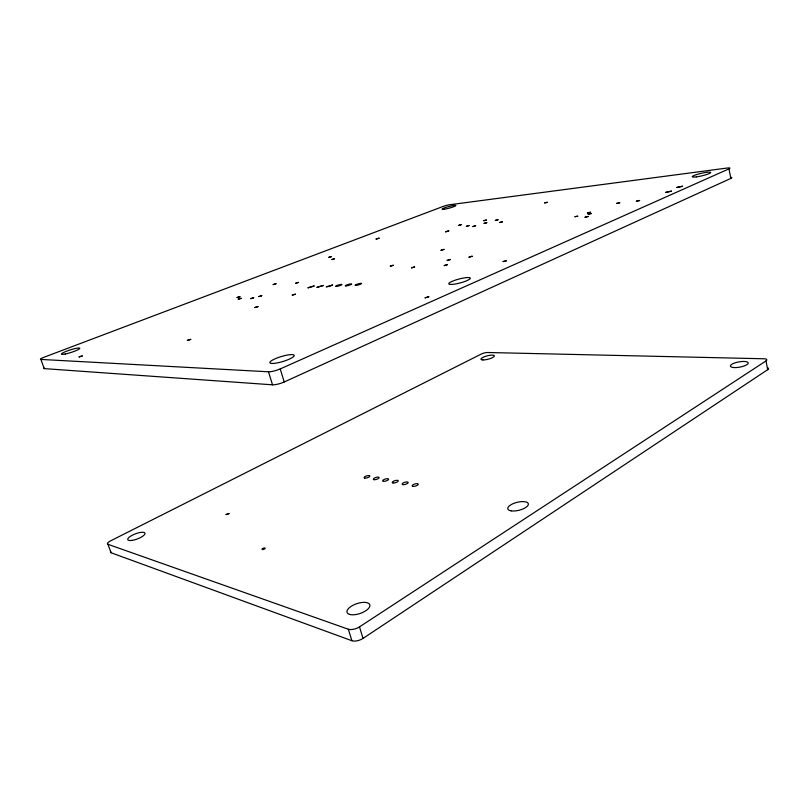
<?xml version="1.0" encoding="UTF-8"?>
<svg xmlns="http://www.w3.org/2000/svg" width="809" height="809" viewBox="0 0 809 809"><rect width="100%" height="100%" fill="white"/><g stroke="black" fill="none" stroke-linecap="round" stroke-linejoin="round"><path stroke-width="1.21" d="M767.68 369.683L765.992 360.935A6.098 1.79 -10 0 0 763.979 358.771L487.615 352.502A4.561 1.133 -14.5 0 0 481.375 353.998L110.691 540.806A6.148 1.81 -20.9 0 0 107.971 544.305L111.025 552.729L351.915 640.738A8.221 3.732 -19.1 0 0 363.029 638.412L767.68 369.683A6.088 1.82 -9.8 0 0 768.135 367.974M107.971 544.305L348.345 629.24A8.242 3.661 -18.9 0 0 359.489 626.884L765.992 360.935M730.83 178.415L728.99 168.859A6.381 0.87 -12.9 0 0 727.16 168.039L449.571 204.758A4.712 0.546 -15 0 0 443.14 206.426L44.252 357.163A6.432 0.88 -17.9 0 0 40.905 359.429L44.242 368.621L272.522 384.821A8.747 1.942 -17 0 0 284.232 381.979L730.83 178.415A6.361 0.92 -12.8 0 0 730.952 177.393M40.905 359.429L268.477 371.796A8.778 1.851 -16.9 0 0 280.217 368.924L728.99 168.859M268.477 371.796L272.522 384.821M348.345 629.24L351.915 640.738M280.217 368.924L284.232 381.979M359.489 626.884L363.029 638.412M111.025 552.729A6.138 1.851 -21.1 0 1 110.782 551.303M44.242 368.621A6.411 0.93 -18 0 1 44.111 367.974M484.136 223.385L486.796 222.708L484.136 223.385M483.772 220.715L486.381 220.048L483.772 220.715M475.591 225.762L472.931 226.55L475.591 225.762M472.143 256.241L468.998 257.181L472.143 256.241M469.018 225.549L466.378 226.328L469.018 225.549M461.433 224.589L458.845 225.347L461.433 224.589M450.33 259.497L447.215 260.427L450.33 259.497M447.438 264.654L444.252 265.605L447.438 264.654M448.773 230.878L445.607 231.809L448.773 230.878M443.989 249.394L441.067 250.264L443.989 249.394M428.78 296.741L425.14 297.833L428.78 296.741M414.613 266.93L411.528 267.85L414.613 266.93M393.275 265.271L390.302 266.151L393.275 265.271M228.977 513.634L226.105 514.554L228.977 513.634M379.077 238.18L376.114 239.049L379.077 238.18M332.438 285.001L329.728 286.335L326.26 286.841L332.438 285.001M323.165 285.506L317.047 287.326L323.165 285.506M314.104 286.002L308.047 287.802L314.104 286.002M334.481 258.779L331.862 259.547L334.481 258.779M331.478 256.564L328.919 257.313L331.478 256.564M295.346 294.193L292.312 295.093L295.346 294.193M298.511 282.412L295.659 283.261L298.511 282.412M257.97 306.611L254.886 307.531L257.97 306.611M275.99 283.757L273.209 284.586L275.99 283.757M261.762 295.71L258.84 296.579L261.762 295.71M253.672 297.773L250.75 298.632L253.672 297.773M241.163 298.309L238.291 299.158L241.163 298.309M239.899 296.701L237.057 297.54L239.899 296.701M190.742 339.376L187.395 340.377L190.742 339.376M82.255 355.97L79.09 356.911L82.255 355.97M682.543 186.252L676.87 187.466L682.543 186.252M671.48 191.146L665.767 192.37L671.48 191.146M639.606 200.501L636.45 201.178L639.606 200.501M619.724 202.766L616.65 203.423L619.724 202.766M588.113 216.448L585.059 217.227L588.113 216.448M591.318 213.485L588.224 214.132L591.318 213.485M506.485 260.731L503.107 261.58L506.485 260.731M590.489 212.282L587.425 212.929L590.489 212.282M575.007 216.681L577.717 216.225L575.007 216.681M547.349 202.311L544.7 202.887L547.349 202.311M502.359 221.818L499.628 222.515L502.359 221.818M497.99 219.755L495.32 220.442L497.99 219.755M131.705 540.432A9.192 2.74 -20.6 0 0 145.023 533.606A9.192 2.74 -20.6 0 0 132.403 535.154A9.192 2.74 -20.6 0 0 131.705 540.432M511.045 510.843A10.578 4.085 -14 0 0 528.115 505.119A10.578 4.085 -14 0 0 515.009 502.935A10.578 4.085 -14 0 0 511.045 510.843M373.94 479.666A3.054 1.011 -16.6 0 0 378.966 478.048A3.054 1.011 -16.6 0 0 375.73 477.502A3.054 1.011 -16.6 0 0 373.94 479.666M482.933 359.944A6.937 1.76 -14.4 0 0 494.178 356.415A6.937 1.76 -14.4 0 0 485.865 356.213A6.937 1.76 -14.4 0 0 482.933 359.944M734.572 367.589A9.051 2.66 -10.3 0 0 748.224 363.15A9.051 2.66 -10.3 0 0 735.138 362.826A9.051 2.66 -10.3 0 0 734.572 367.589M392.992 482.943A3.125 1.052 -16.3 0 0 398.119 481.274A3.125 1.052 -16.3 0 0 394.731 480.708A3.125 1.052 -16.3 0 0 392.992 482.943M412.893 486.351A3.185 1.102 -16 0 0 418.122 484.652A3.185 1.102 -16 0 0 414.582 484.055A3.185 1.102 -16 0 0 412.893 486.351M383.365 481.284A3.094 1.031 -16.5 0 0 388.441 479.646A3.094 1.031 -16.5 0 0 385.124 479.09A3.094 1.031 -16.5 0 0 383.365 481.284M349.488 614.375A11.993 5.178 -18.6 0 0 369.147 607.65A11.993 5.178 -18.6 0 0 356.627 603.726A11.993 5.178 -18.6 0 0 349.488 614.375M262.874 549.523A1.679 0.597 -19.4 0 0 265.18 548.219A1.679 0.597 -19.4 0 0 262.703 548.492A1.679 0.597 -19.4 0 0 262.874 549.523M402.831 484.621A3.155 1.072 -16.2 0 0 408.009 482.943A3.155 1.072 -16.2 0 0 404.551 482.366A3.155 1.072 -16.2 0 0 402.831 484.621M364.717 478.089A3.024 0.981 -16.8 0 0 369.693 476.481A3.024 0.981 -16.8 0 0 366.517 475.955A3.024 0.981 -16.8 0 0 364.717 478.089M345.969 285.931A3.307 0.526 -15.7 0 0 351.43 284.293A3.307 0.526 -15.7 0 0 348.032 284.485A3.307 0.526 -15.7 0 0 345.969 285.931M443.908 209.258A7.18 0.839 -15 0 0 455.598 205.83A7.18 0.839 -15 0 0 447.326 206.922A7.18 0.839 -15 0 0 443.908 209.258M696.367 176.878A9.455 1.294 -13.1 0 0 710.696 172.59A9.455 1.294 -13.1 0 0 697.439 174.329A9.455 1.294 -13.1 0 0 696.367 176.878M451.796 284.424A11.164 2.033 -14.8 0 0 469.938 278.913A11.164 2.033 -14.8 0 0 456.893 279.631A11.164 2.033 -14.8 0 0 451.796 284.424M65.246 354.018A9.607 1.335 -17.8 0 0 79.737 348.487A9.607 1.335 -17.8 0 0 66.884 351.086A9.607 1.335 -17.8 0 0 65.246 354.018M336.301 286.437A3.266 0.516 -15.8 0 0 341.711 284.819A3.266 0.516 -15.8 0 0 338.395 285.001A3.266 0.516 -15.8 0 0 336.301 286.437M272.026 363.474A12.732 2.609 -16.8 0 0 293.101 357.002A12.732 2.609 -16.8 0 0 280.966 356.638A12.732 2.609 -16.8 0 0 272.026 363.474M355.849 285.415A3.347 0.536 -15.7 0 0 361.37 283.757A3.347 0.536 -15.7 0 0 357.891 283.949A3.347 0.536 -15.7 0 0 355.849 285.415"/></g></svg>
